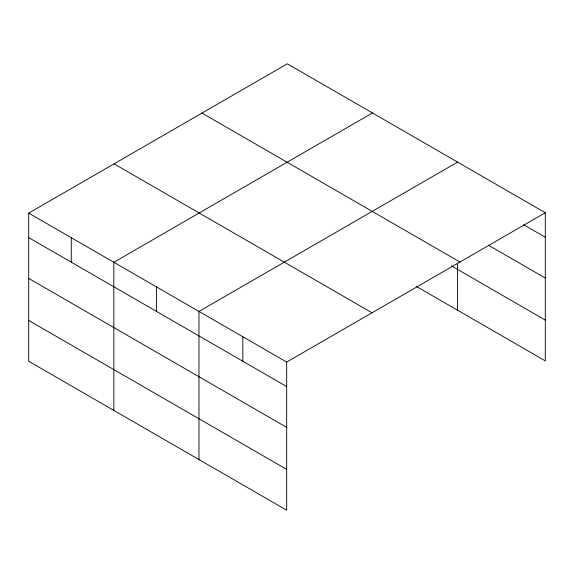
<?xml version="1.0" encoding="UTF-8"?>
<svg xmlns="http://www.w3.org/2000/svg" width="574" height="574" viewBox="0 0 574 574"><rect width="100%" height="100%" fill="white"/><g stroke="black" fill="none" stroke-linecap="round" stroke-linejoin="round"><path stroke-width="0.86" d="M286.677 427.357L286.677 362.065L28.7 213.126L28.7 361.254L286.677 510.193L286.677 427.357L28.7 278.412M416.573 286.555L545.3 360.874L545.3 212.746L287.323 63.807L28.7 213.126M372.454 112.956L113.831 262.275L113.831 410.403M457.586 162.112L198.963 311.424L198.963 459.552M286.677 362.065L545.3 212.746M523.753 224.8L545.3 237.241M488.366 245.17L545.3 278.038M201.976 113.078L459.953 262.024M451.394 265.862L545.3 320.077M114.047 163.848L372.024 312.787M28.7 237.614L286.677 386.553M28.7 320.45L286.677 469.389M457.586 263.179L457.586 310.24M242.824 336.744L242.824 361.233M156.401 286.849L156.401 311.338M71.269 237.701L71.269 262.189"/></g></svg>
